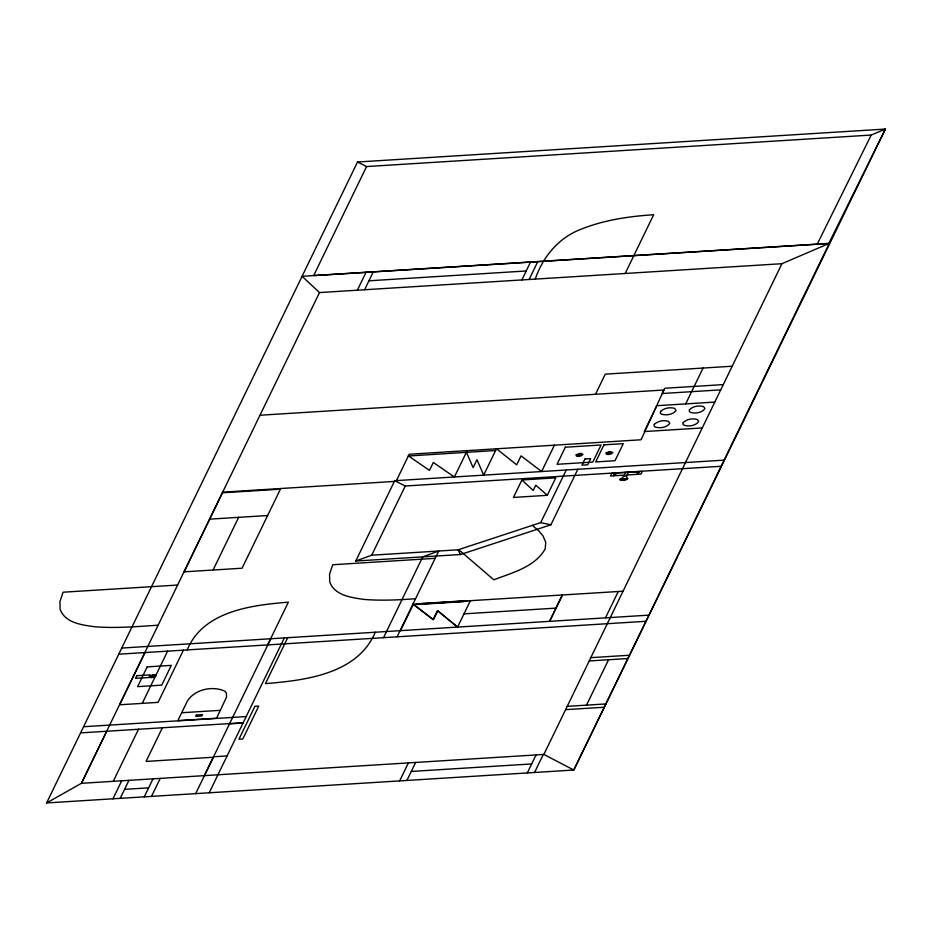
<?xml version="1.0" encoding="UTF-8"?>
<svg xmlns="http://www.w3.org/2000/svg" width="932" height="932" viewBox="0 0 932 932"><rect width="100%" height="100%" fill="white"/><g stroke="black" fill="none" stroke-linecap="round" stroke-linejoin="round"><path stroke-width="1.4" d="M204.411 775.634L213.335 757.238L146.068 761.432L162.389 727.776M220.348 710.324L226.464 697.229L226.499 693.385L225.253 691.416C213.02 685.335 194.45 689.202 187.192 701.435L177.872 720.634L216.527 718.222L220.348 710.324L181.705 712.747M46.6 802.941L357.527 162.005L885.4 129.059L573.786 770.03L46.6 802.941L81.422 783.311L543.869 754.442L573.786 770.03L829.27 243.392L302.085 276.303L319.501 292.566L781.936 263.698L829.27 243.392M366.567 166.56L313.676 275.581L828.793 243.497L885.4 129.059L871.199 135.058L366.567 166.56L357.527 162.005M319.501 292.566L81.422 783.311L106.714 731.247M145.008 652.563L119.552 704.79L158.09 702.367L183.418 650.163M142.246 703.369L167.585 651.153M213.079 570.023L238.639 517.342M113.238 781.331L138.553 729.15M357.352 290.202L366.031 272.307M112.97 798.794L121.708 780.795M187.146 649.93C203.293 611.043 251.524 605.136 288.361 602.177L267.635 644.909M364.598 289.747L373.278 271.864M120.216 798.351L128.954 780.34M144.262 796.848L152.988 778.849M151.508 796.394L160.246 778.395M195.673 793.633L270.816 638.746M209.211 792.794L284.342 637.896M287.732 637.686L265.445 683.622C305.335 680.383 357.504 674.127 375.293 632.222M577.828 469.274L550.894 524.798L460.431 554.54L355.768 561.017L394.725 480.702L724.117 460.14M396.426 480.597L409.206 454.245L641.076 439.776L663.91 390.007L259.993 415.229M355.768 561.017L371.705 555.204L405.269 486.003L721.135 466.28M521.885 279.926L530.553 262.043M529.131 279.472L537.799 261.589M535.224 279.099C542.89 256.778 558.792 237.52 581.265 229.155C604.274 219.929 629.077 216.375 653.682 214.721L625.174 273.484M467.212 450.575L454.397 476.974L433.31 462.493L429.477 470.392L408.414 455.876M383.541 637.663L422.755 556.835L438.704 551.022L397.067 636.824M400.562 630.568L413.342 604.227L623.054 591.214M483.661 475.145L496.465 448.746M521.92 479.968L513.439 497.443L547.27 495.323L555.74 477.86L521.92 479.968L533.221 490.477L535.807 485.141L547.27 495.323M470.392 600.662L457.6 627.026L437.819 610.786L433.52 619.652L413.342 604.227M554.412 445.181L541.632 471.522L521.023 455.876L516.678 464.823L496.535 448.793M399.653 780.899L408.391 762.9M406.911 780.445L415.637 762.446M595.501 394.283L605.264 374.151L732.191 366.229M371.705 555.204L458.09 549.81L540.688 522.642L566.237 469.996M613.559 475.809L614.852 473.13M549.542 621.294L562.322 594.942M549.705 621.306L562.485 594.954M625.687 472.454L623.858 476.229L619.885 479.863C622.133 481.029 630.242 480.155 626.409 476.846L628.296 472.291M637.721 474.295L639.014 471.627M637.814 474.295L639.107 471.615M685.696 403.871L703.077 368.047M527.314 772.931L536.04 754.932M605.497 617.846L618.289 591.471M534.56 772.477L543.286 754.477M543.869 754.442L781.936 263.698M586.519 705.14L608.549 659.751M817.213 244.207L871.199 135.058M368.932 280.8L526.219 270.979M723.29 384.601L664.761 388.248L662.209 393.514L720.727 389.867M714.762 402.088L656.839 405.7L644.292 431.563L702.215 427.939M408.344 456.004L495.614 450.505M222.678 492.143L394.376 481.425M624.382 475.134L610.472 475.996L611.765 473.328L642.299 471.417L641.006 474.097L626.991 474.971M623.986 475.972L626.584 475.809M209.653 519.147L267.635 515.524M435.151 558.338L332.759 564.734L329.555 574.1L329.742 582.046C334.961 595.793 351.748 597.633 364.377 599.462C381.433 600.779 398.535 599.998 415.567 598.717M177.604 585.051L63.12 592.204L59.939 601.524L60.126 609.423C65.322 623.1 82.016 624.929 94.575 626.747C115.766 628.471 136.969 626.549 158.125 625.209M415.788 604.332L467.701 601.093M463.996 613.862L555.926 608.118M121.743 648.055L648.928 615.143M118.76 654.194L645.946 621.294M590.818 657.654L629.473 655.243M589.222 660.951L627.877 658.54M83.565 726.727L246.176 716.58M80.583 732.878L243.194 722.731M229.517 723.873L243.054 723.022M567.204 706.351L605.847 703.94M565.596 709.648L604.251 707.237M213.568 756.772L227.093 755.922M124.585 789.346L148.619 787.843M411.268 771.451L531.671 763.937M540.688 522.642L550.894 524.798M394.725 480.702L405.269 486.003M412.958 604.087L433.054 619.663L437.423 610.67L457.251 626.817M532.37 525.38L538.789 530.902L543.007 535.888L545.744 542.342L545.232 548.75C534.991 567.192 512.192 572.632 493.844 579.821L458.707 549.612M458.09 549.81L460.431 554.54M483.685 475.087L476.951 459.721L473.118 467.619L466.419 452.206M222.433 492.807L184.093 571.84L242.075 568.217L280.416 489.183L222.433 492.807M136.806 675.712L135.524 678.345L149.05 677.506L150.332 674.861L136.806 675.712M147.198 666.881L137.61 686.651L161.714 685.148L171.302 665.378L147.198 666.881M149.493 676.061L149.819 677.354L151.403 677.692L154.607 677.063L156.25 675.642L154.083 674.547L149.493 676.061M150.879 676.084L152.662 676.982L154.747 675.851L152.825 675.269L150.879 676.084M196.361 715.007L195.72 716.335L201.86 715.951L202.512 714.623L196.361 715.007M254.902 706.339L238.93 739.239L242.798 738.994L258.758 706.095L254.902 706.339M418.014 603.726L417.653 604.472L464.625 601.536L464.986 600.791L418.014 603.726M565.328 447.22L557.045 464.299L592.799 462.074L601.093 444.983L565.328 447.22M576.186 454.793L576.512 456.098L578.096 456.435L581.3 455.795L582.943 454.373L580.776 453.29L576.186 454.793M577.572 454.828L578.667 455.76L581.44 454.583L580.205 453.954L577.572 454.828M584.923 458.998L581.941 465.15L587.731 464.788L590.713 458.637L584.923 458.998M603.971 444.844L595.676 461.934L615.004 460.723L623.298 443.644L603.971 444.844M606.138 452.929L606.476 454.222L608.048 454.56L611.252 453.931L612.907 452.509L609.54 451.484L606.138 452.929M607.536 452.952L608.619 453.884L611.392 452.707L610.157 452.09L607.536 452.952M615.772 474.143L614.2 474.493L615.772 474.143M654.311 424.34L654.089 426.017L655.196 427.031C660.019 428.545 666.683 427.637 669.77 423.373L668.547 421.38C663.794 419.796 657.969 420.915 654.311 424.34M660.567 411.431L660.345 413.109L661.464 414.123C666.287 415.637 672.939 414.728 676.026 410.476L674.803 408.472C670.061 406.9 664.225 408.006 660.567 411.431M637.034 472.815L638.362 472.978L637.034 472.815M683.203 422.534L682.981 424.211L684.1 425.225C688.923 426.74 695.575 425.831 698.662 421.579L697.451 419.575C692.697 417.99 686.861 419.109 683.203 422.534M689.47 409.637L689.249 411.303L690.356 412.317C695.19 413.843 701.843 412.923 704.93 408.67L703.707 406.667C698.965 405.094 693.128 406.201 689.47 409.637M627.749 478.629C622.902 481.157 612.86 478.454 627.749 478.629"/></g></svg>
